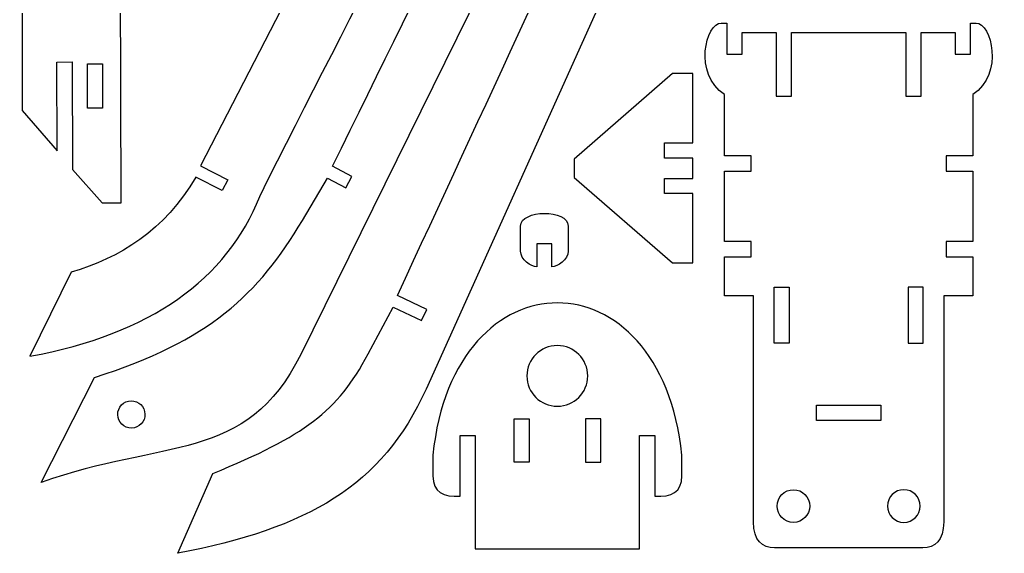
# Model space of a CAD drawing. Header units: centimetres. Extents: x -1114 to 521, y 121 to 1043.
# Drawn here: x -669.6 to -279.9, y 431.7 to 643.2 of the extents above; entities that cross this region are included whole.
import ezdxf

# ---------------------------------------------------------------- set-up
doc = ezdxf.new("R2010")
doc.units = ezdxf.units.CM
doc.header["$MEASUREMENT"] = 0
doc.layers.add('Camada 1', color=3, linetype='Continuous')

msp = doc.modelspace()

# ---------------------------------------------------------------- linework, layer by layer
at = {"layer": 'Camada 1', "lineweight": 25}
for points, knots in [([(-345.5, 1029.82), (-344.19, 1031.19), (-342.43, 1031.97), (-340.39, 1031.97), (-340.39, 1031.97), (-336.43, 1031.97), (-333.23, 1028.77), (-333.23, 1024.81), (-333.23, 1024.81), (-333.23, 1020.86), (-336.43, 1017.66), (-340.39, 1017.66), (-340.39, 1017.66), (-340.39, 1017.66), (-340.39, 1017.66), (-340.39, 1017.66), (-340.39, 1017.66), (-342.49, 1017.66), (-344.39, 1018.57), (-345.7, 1020.02), (-345.7, 1020.02), (-422.46, 872.44), (-498.68, 723.2), (-574.65, 573.18), (-574.65, 573.18), (-587.55, 540.35), (-617.94, 518.53), (-665.59, 509.84), (-665.59, 509.84), (-665.59, 509.84), (-649.24, 543.12), (-649.24, 543.12), (-649.24, 543.12), (-630.3, 548.71), (-612.14, 559.59), (-599.91, 580.82), (-599.91, 580.82), (-599.91, 580.82), (-589.46, 575.46), (-589.46, 575.46), (-589.46, 575.46), (-589.46, 575.46), (-587.27, 579.72), (-587.27, 579.72), (-587.27, 579.72), (-587.27, 579.72), (-598.05, 585.25), (-598.05, 585.25), (-598.05, 585.25), (-598.05, 585.25), (-375.48, 1017.05), (-375.48, 1017.05), (-375.48, 1017.05), (-375.48, 1017.05), (-366.53, 1012.46), (-366.53, 1012.46), (-366.53, 1012.46), (-366.53, 1012.46), (-364.34, 1016.72), (-364.34, 1016.72), (-364.34, 1016.72), (-364.34, 1016.72), (-373.57, 1021.45), (-373.57, 1021.45), (-373.57, 1021.45), (-369.5, 1027.66), (-364.41, 1030.56), (-358.12, 1029.22), (-358.12, 1029.22), (-359.76, 1030.53), (-360.81, 1032.55), (-360.81, 1034.82), (-360.81, 1034.82), (-360.81, 1038.77), (-357.61, 1041.97), (-353.66, 1041.97), (-353.66, 1041.97), (-349.71, 1041.97), (-346.5, 1038.77), (-346.5, 1034.82), (-346.5, 1034.82), (-346.5, 1034.82), (-346.5, 1034.82), (-346.5, 1034.82), (-346.5, 1034.82), (-346.5, 1034.82), (-346.5, 1034.81), (-346.5, 1034.81), (-346.5, 1034.81), (-346.5, 1034.81), (-346.5, 1034.81), (-346.5, 1034.81), (-346.5, 1034.81), (-346.5, 1033.65), (-346.78, 1032.54), (-347.28, 1031.57), (-347.28, 1031.57), (-347.28, 1031.57), (-345.5, 1029.82), (-345.5, 1029.82)], [0, 0, 0, 0, 0.038462, 0.038462, 0.038462, 0.038462, 0.076923, 0.076923, 0.076923, 0.076923, 0.115385, 0.115385, 0.115385, 0.115385, 0.153846, 0.153846, 0.153846, 0.153846, 0.192308, 0.192308, 0.192308, 0.192308, 0.230769, 0.230769, 0.230769, 0.230769, 0.269231, 0.269231, 0.269231, 0.269231, 0.307692, 0.307692, 0.307692, 0.307692, 0.346154, 0.346154, 0.346154, 0.346154, 0.384615, 0.384615, 0.384615, 0.384615, 0.423077, 0.423077, 0.423077, 0.423077, 0.461538, 0.461538, 0.461538, 0.461538, 0.5, 0.5, 0.5, 0.5, 0.538462, 0.538462, 0.538462, 0.538462, 0.576923, 0.576923, 0.576923, 0.576923, 0.615385, 0.615385, 0.615385, 0.615385, 0.653846, 0.653846, 0.653846, 0.653846, 0.692308, 0.692308, 0.692308, 0.692308, 0.730769, 0.730769, 0.730769, 0.730769, 0.769231, 0.769231, 0.769231, 0.769231, 0.807692, 0.807692, 0.807692, 0.807692, 0.846154, 0.846154, 0.846154, 0.846154, 0.884615, 0.884615, 0.884615, 0.884615, 0.923077, 0.923077, 0.923077, 0.923077, 1, 1, 1, 1]), ([(-328.24, 1024.81), (-328.24, 1024.81), (-320.03, 1020.5), (-320.03, 1020.5), (-320.03, 1020.5), (-320.03, 1020.5), (-322.45, 1015.91), (-322.45, 1015.91), (-322.45, 1015.91), (-322.45, 1015.91), (-330.36, 1020.07), (-330.36, 1020.07), (-330.36, 1020.07), (-408.12, 868.45), (-470.52, 738.23), (-545.79, 585.1), (-545.79, 585.1), (-545.79, 585.1), (-538.15, 581.08), (-538.15, 581.08), (-538.15, 581.08), (-538.15, 581.08), (-540.56, 576.49), (-540.56, 576.49), (-540.56, 576.49), (-540.56, 576.49), (-547.86, 580.32), (-547.86, 580.32), (-547.86, 580.32), (-547.86, 580.32), (-557.74, 563.66), (-557.74, 563.66), (-557.74, 563.66), (-575.11, 534.36), (-594.54, 515.83), (-640, 501.44), (-640, 501.44), (-640, 501.44), (-661.1, 459.79), (-661.1, 459.79), (-661.1, 459.79), (-612.99, 477.22), (-579.8, 467.09), (-558.37, 510.58), (-558.37, 510.58), (-558.37, 510.58), (-311.35, 1011.96), (-311.35, 1011.96), (-311.35, 1011.96), (-308.77, 1017.2), (-308.7, 1021.53), (-313.81, 1025.02), (-313.81, 1025.02), (-313.81, 1025.02), (-324.36, 1031.98), (-324.36, 1031.98), (-324.36, 1031.98), (-324.36, 1031.98), (-328.24, 1024.81), (-328.24, 1024.81)], [0, 0, 0, 0, 0.0625, 0.0625, 0.0625, 0.0625, 0.125, 0.125, 0.125, 0.125, 0.1875, 0.1875, 0.1875, 0.1875, 0.25, 0.25, 0.25, 0.25, 0.3125, 0.3125, 0.3125, 0.3125, 0.375, 0.375, 0.375, 0.375, 0.4375, 0.4375, 0.4375, 0.4375, 0.5, 0.5, 0.5, 0.5, 0.5625, 0.5625, 0.5625, 0.5625, 0.625, 0.625, 0.625, 0.625, 0.6875, 0.6875, 0.6875, 0.6875, 0.75, 0.75, 0.75, 0.75, 0.8125, 0.8125, 0.8125, 0.8125, 0.875, 0.875, 0.875, 0.875, 1, 1, 1, 1]), ([(-634.84, 997.62), (-634.84, 997.62), (-634.78, 972.01), (-634.78, 972.01), (-634.78, 972.01), (-634.78, 972.01), (-629.27, 972.03), (-629.27, 972.03), (-629.27, 972.03), (-629.27, 972.03), (-629.23, 956.19), (-629.23, 956.19), (-629.23, 956.19), (-629.23, 956.19), (-636.12, 956.17), (-636.12, 956.17), (-636.12, 956.17), (-636.12, 956.17), (-636.14, 966.68), (-636.14, 966.68), (-636.14, 966.68), (-636.14, 966.68), (-642.14, 966.67), (-642.14, 966.67), (-642.14, 966.67), (-642.14, 966.67), (-642.1, 948.74), (-642.1, 948.74), (-642.1, 948.74), (-642.1, 948.74), (-653.5, 943.54), (-653.5, 943.54), (-653.5, 943.54), (-653.5, 943.54), (-652.78, 658.04), (-652.78, 658.04), (-652.78, 658.04), (-652.78, 658.04), (-629.72, 658.1), (-629.72, 658.1), (-629.72, 658.1), (-629.72, 658.1), (-629.5, 570.63), (-629.5, 570.63), (-629.5, 570.63), (-629.5, 570.63), (-637, 570.61), (-637, 570.61), (-637, 570.61), (-637, 570.61), (-648.78, 583.8), (-648.78, 583.8), (-648.78, 583.8), (-648.78, 583.8), (-648.89, 626.41), (-648.89, 626.41), (-648.89, 626.41), (-648.89, 626.41), (-654.89, 626.4), (-654.89, 626.4), (-654.89, 626.4), (-654.89, 626.4), (-654.8, 591.18), (-654.8, 591.18), (-654.8, 591.18), (-654.8, 591.18), (-668.69, 607.24), (-668.69, 607.24), (-668.69, 607.24), (-668.69, 607.24), (-668.15, 944.25), (-668.15, 944.25), (-668.15, 944.25), (-669.64, 975.77), (-647.68, 983), (-634.84, 997.62)], [0, 0, 0, 0, 0.05, 0.05, 0.05, 0.05, 0.1, 0.1, 0.1, 0.1, 0.15, 0.15, 0.15, 0.15, 0.2, 0.2, 0.2, 0.2, 0.25, 0.25, 0.25, 0.25, 0.3, 0.3, 0.3, 0.3, 0.35, 0.35, 0.35, 0.35, 0.4, 0.4, 0.4, 0.4, 0.45, 0.45, 0.45, 0.45, 0.5, 0.5, 0.5, 0.5, 0.55, 0.55, 0.55, 0.55, 0.6, 0.6, 0.6, 0.6, 0.65, 0.65, 0.65, 0.65, 0.7, 0.7, 0.7, 0.7, 0.75, 0.75, 0.75, 0.75, 0.8, 0.8, 0.8, 0.8, 0.85, 0.85, 0.85, 0.85, 0.9, 0.9, 0.9, 0.9, 1, 1, 1, 1]), ([(-315.11, 979.52), (-315.11, 979.52), (-307.1, 975.71), (-307.1, 975.71), (-307.1, 975.71), (-307.1, 975.71), (-309.22, 971.27), (-309.22, 971.27), (-309.22, 971.27), (-309.22, 971.27), (-316.94, 974.94), (-316.94, 974.94), (-316.94, 974.94), (-383.87, 827.76), (-452.16, 680.89), (-520.09, 533.93), (-520.09, 533.93), (-520.09, 533.93), (-508.5, 528.41), (-508.5, 528.41), (-508.5, 528.41), (-508.5, 528.41), (-510.61, 523.97), (-510.61, 523.97), (-510.61, 523.97), (-510.61, 523.97), (-521.87, 529.33), (-521.87, 529.33), (-521.87, 529.33), (-521.87, 529.33), (-531.72, 510.76), (-531.72, 510.76), (-531.72, 510.76), (-543.97, 487.66), (-556.66, 478.44), (-593.25, 463.35), (-593.25, 463.35), (-593.25, 463.35), (-607.09, 431.75), (-607.09, 431.75), (-607.09, 431.75), (-555.58, 441.7), (-526.17, 458.23), (-508.8, 496.84), (-508.8, 496.84), (-508.8, 496.84), (-296.95, 967.58), (-296.95, 967.58), (-296.95, 967.58), (-294.68, 972.63), (-295.6, 976.39), (-300.58, 979.51), (-300.58, 979.51), (-300.58, 979.51), (-311.92, 986.23), (-311.92, 986.23), (-311.92, 986.23), (-311.92, 986.23), (-315.11, 979.52), (-315.11, 979.52)], [0, 0, 0, 0, 0.0625, 0.0625, 0.0625, 0.0625, 0.125, 0.125, 0.125, 0.125, 0.1875, 0.1875, 0.1875, 0.1875, 0.25, 0.25, 0.25, 0.25, 0.3125, 0.3125, 0.3125, 0.3125, 0.375, 0.375, 0.375, 0.375, 0.4375, 0.4375, 0.4375, 0.4375, 0.5, 0.5, 0.5, 0.5, 0.5625, 0.5625, 0.5625, 0.5625, 0.625, 0.625, 0.625, 0.625, 0.6875, 0.6875, 0.6875, 0.6875, 0.75, 0.75, 0.75, 0.75, 0.8125, 0.8125, 0.8125, 0.8125, 0.875, 0.875, 0.875, 0.875, 1, 1, 1, 1]), ([(-312.15, 433.94), (-307.36, 433.94), (-303.88, 436.65), (-303.88, 444.28), (-303.88, 444.28), (-303.88, 444.28), (-303.88, 533.77), (-303.88, 533.77), (-303.88, 533.77), (-303.88, 533.77), (-292.37, 533.77), (-292.37, 533.77), (-292.37, 533.77), (-292.37, 533.77), (-292.37, 549.26), (-292.37, 549.26), (-292.37, 549.26), (-292.37, 549.26), (-302.9, 549.26), (-302.9, 549.26), (-302.9, 549.26), (-302.9, 549.26), (-302.9, 555.26), (-302.9, 555.26), (-302.9, 555.26), (-302.9, 555.26), (-292.37, 555.26), (-292.37, 555.26), (-292.37, 555.26), (-292.37, 555.26), (-292.37, 583.21), (-292.37, 583.21), (-292.37, 583.21), (-292.37, 583.21), (-302.9, 583.21), (-302.9, 583.21), (-302.9, 583.21), (-302.9, 583.21), (-302.9, 589.21), (-302.9, 589.21), (-302.9, 589.21), (-302.9, 589.21), (-292.37, 589.21), (-292.37, 589.21), (-292.37, 589.21), (-292.37, 589.21), (-292.37, 613.46), (-292.37, 613.46), (-292.37, 613.46), (-279.89, 621.82), (-285.05, 641.83), (-291.04, 641.84), (-291.04, 641.84), (-291.04, 641.84), (-293.3, 641.84), (-293.3, 641.84), (-293.3, 641.84), (-293.3, 641.84), (-293.3, 629.51), (-293.3, 629.51), (-293.3, 629.51), (-293.3, 629.51), (-299.3, 629.51), (-299.3, 629.51), (-299.3, 629.51), (-299.3, 629.51), (-299.3, 638.14), (-299.3, 638.14), (-299.3, 638.14), (-299.3, 638.14), (-312.84, 638.14), (-312.84, 638.14), (-312.84, 638.14), (-312.84, 638.14), (-312.84, 612.81), (-312.84, 612.81), (-312.84, 612.81), (-312.84, 612.81), (-318.84, 612.81), (-318.84, 612.81), (-318.84, 612.81), (-318.84, 612.81), (-318.84, 638.14), (-318.84, 638.14), (-318.84, 638.14), (-318.84, 638.14), (-364.17, 638.14), (-364.17, 638.14), (-364.17, 638.14), (-364.17, 638.14), (-364.17, 612.81), (-364.17, 612.81), (-364.17, 612.81), (-364.17, 612.81), (-370.17, 612.81), (-370.17, 612.81), (-370.17, 612.81), (-370.17, 612.81), (-370.17, 638.14), (-370.17, 638.14), (-370.17, 638.14), (-370.17, 638.14), (-383.71, 638.14), (-383.71, 638.14), (-383.71, 638.14), (-383.71, 638.14), (-383.71, 629.51), (-383.71, 629.51), (-383.71, 629.51), (-383.71, 629.51), (-389.71, 629.51), (-389.71, 629.51), (-389.71, 629.51), (-389.71, 629.51), (-389.71, 641.84), (-389.71, 641.84), (-389.71, 641.84), (-389.71, 641.84), (-391.97, 641.84), (-391.97, 641.84), (-391.97, 641.84), (-397.96, 641.83), (-403.13, 621.82), (-390.65, 613.46), (-390.65, 613.46), (-390.65, 613.46), (-390.65, 589.21), (-390.65, 589.21), (-390.65, 589.21), (-390.65, 589.21), (-380.11, 589.21), (-380.11, 589.21), (-380.11, 589.21), (-380.11, 589.21), (-380.11, 583.21), (-380.11, 583.21), (-380.11, 583.21), (-380.11, 583.21), (-390.65, 583.21), (-390.65, 583.21), (-390.65, 583.21), (-390.65, 583.21), (-390.65, 555.26), (-390.65, 555.26), (-390.65, 555.26), (-390.65, 555.26), (-380.11, 555.26), (-380.11, 555.26), (-380.11, 555.26), (-380.11, 555.26), (-380.11, 549.26), (-380.11, 549.26), (-380.11, 549.26), (-380.11, 549.26), (-390.65, 549.26), (-390.65, 549.26), (-390.65, 549.26), (-390.65, 549.26), (-390.65, 533.77), (-390.65, 533.77), (-390.65, 533.77), (-390.65, 533.77), (-379.14, 533.77), (-379.14, 533.77), (-379.14, 533.77), (-379.14, 533.77), (-379.14, 444.28), (-379.14, 444.28), (-379.14, 444.28), (-379.14, 436.65), (-375.66, 433.94), (-370.86, 433.94), (-370.86, 433.94), (-370.86, 433.94), (-312.15, 433.94), (-312.15, 433.94)], [0, 0, 0, 0, 0.022222, 0.022222, 0.022222, 0.022222, 0.044444, 0.044444, 0.044444, 0.044444, 0.066667, 0.066667, 0.066667, 0.066667, 0.088889, 0.088889, 0.088889, 0.088889, 0.111111, 0.111111, 0.111111, 0.111111, 0.133333, 0.133333, 0.133333, 0.133333, 0.155556, 0.155556, 0.155556, 0.155556, 0.177778, 0.177778, 0.177778, 0.177778, 0.2, 0.2, 0.2, 0.2, 0.222222, 0.222222, 0.222222, 0.222222, 0.244444, 0.244444, 0.244444, 0.244444, 0.266667, 0.266667, 0.266667, 0.266667, 0.288889, 0.288889, 0.288889, 0.288889, 0.311111, 0.311111, 0.311111, 0.311111, 0.333333, 0.333333, 0.333333, 0.333333, 0.355556, 0.355556, 0.355556, 0.355556, 0.377778, 0.377778, 0.377778, 0.377778, 0.4, 0.4, 0.4, 0.4, 0.422222, 0.422222, 0.422222, 0.422222, 0.444444, 0.444444, 0.444444, 0.444444, 0.466667, 0.466667, 0.466667, 0.466667, 0.488889, 0.488889, 0.488889, 0.488889, 0.511111, 0.511111, 0.511111, 0.511111, 0.533333, 0.533333, 0.533333, 0.533333, 0.555556, 0.555556, 0.555556, 0.555556, 0.577778, 0.577778, 0.577778, 0.577778, 0.6, 0.6, 0.6, 0.6, 0.622222, 0.622222, 0.622222, 0.622222, 0.644444, 0.644444, 0.644444, 0.644444, 0.666667, 0.666667, 0.666667, 0.666667, 0.688889, 0.688889, 0.688889, 0.688889, 0.711111, 0.711111, 0.711111, 0.711111, 0.733333, 0.733333, 0.733333, 0.733333, 0.755556, 0.755556, 0.755556, 0.755556, 0.777778, 0.777778, 0.777778, 0.777778, 0.8, 0.8, 0.8, 0.8, 0.822222, 0.822222, 0.822222, 0.822222, 0.844444, 0.844444, 0.844444, 0.844444, 0.866667, 0.866667, 0.866667, 0.866667, 0.888889, 0.888889, 0.888889, 0.888889, 0.911111, 0.911111, 0.911111, 0.911111, 0.933333, 0.933333, 0.933333, 0.933333, 0.955556, 0.955556, 0.955556, 0.955556, 1, 1, 1, 1]), ([(-636.8, 608.09), (-636.8, 608.09), (-636.84, 625.64), (-636.84, 625.64), (-636.84, 625.64), (-636.84, 625.64), (-642.79, 625.63), (-642.79, 625.63), (-642.79, 625.63), (-642.79, 625.63), (-642.75, 608.07), (-642.75, 608.07), (-642.75, 608.07), (-642.75, 608.07), (-636.8, 608.09), (-636.8, 608.09)], [0, 0, 0, 0, 0.2, 0.2, 0.2, 0.2, 0.4, 0.4, 0.4, 0.4, 0.6, 0.6, 0.6, 0.6, 1, 1, 1, 1]), ([(-403.16, 580.27), (-403.16, 580.27), (-414.35, 580.27), (-414.35, 580.27), (-414.35, 580.27), (-414.35, 580.27), (-414.35, 574.27), (-414.35, 574.27), (-414.35, 574.27), (-414.35, 574.27), (-403.16, 574.27), (-403.16, 574.27), (-403.16, 574.27), (-403.16, 574.27), (-403.16, 546.81), (-403.16, 546.81), (-403.16, 546.81), (-403.16, 546.81), (-411.18, 546.81), (-411.18, 546.81), (-411.18, 546.81), (-411.18, 546.81), (-450.17, 580.63), (-450.17, 580.63), (-450.17, 580.63), (-450.17, 580.63), (-450.17, 587.97), (-450.17, 587.97), (-450.17, 587.97), (-450.17, 587.97), (-411.18, 621.78), (-411.18, 621.78), (-411.18, 621.78), (-411.18, 621.78), (-403.16, 621.78), (-403.16, 621.78), (-403.16, 621.78), (-403.16, 621.78), (-403.16, 594.33), (-403.16, 594.33), (-403.16, 594.33), (-403.16, 594.33), (-414.35, 594.33), (-414.35, 594.33), (-414.35, 594.33), (-414.35, 594.33), (-414.35, 588.33), (-414.35, 588.33), (-414.35, 588.33), (-414.35, 588.33), (-403.16, 588.33), (-403.16, 588.33), (-403.16, 588.33), (-403.16, 588.33), (-403.16, 580.27), (-403.16, 580.27)], [0, 0, 0, 0, 0.066667, 0.066667, 0.066667, 0.066667, 0.133333, 0.133333, 0.133333, 0.133333, 0.2, 0.2, 0.2, 0.2, 0.266667, 0.266667, 0.266667, 0.266667, 0.333333, 0.333333, 0.333333, 0.333333, 0.4, 0.4, 0.4, 0.4, 0.466667, 0.466667, 0.466667, 0.466667, 0.533333, 0.533333, 0.533333, 0.533333, 0.6, 0.6, 0.6, 0.6, 0.666667, 0.666667, 0.666667, 0.666667, 0.733333, 0.733333, 0.733333, 0.733333, 0.8, 0.8, 0.8, 0.8, 0.866667, 0.866667, 0.866667, 0.866667, 1, 1, 1, 1]), ([(-458.96, 545.22), (-456.61, 545.22), (-452.55, 548.17), (-452.55, 551.45), (-452.55, 551.45), (-452.55, 551.45), (-452.55, 561.41), (-452.55, 561.41), (-452.55, 561.41), (-452.55, 568.3), (-471.37, 567.91), (-471.37, 561.41), (-471.37, 561.41), (-471.37, 561.41), (-471.37, 551.45), (-471.37, 551.45), (-471.37, 551.45), (-471.37, 548.17), (-467.32, 545.22), (-464.96, 545.22), (-464.96, 545.22), (-464.96, 545.22), (-464.96, 554.4), (-464.96, 554.4), (-464.96, 554.4), (-464.96, 554.4), (-458.96, 554.4), (-458.96, 554.4), (-458.96, 554.4), (-458.96, 554.4), (-458.96, 545.22), (-458.96, 545.22)], [0, 0, 0, 0, 0.111111, 0.111111, 0.111111, 0.111111, 0.222222, 0.222222, 0.222222, 0.222222, 0.333333, 0.333333, 0.333333, 0.333333, 0.444444, 0.444444, 0.444444, 0.444444, 0.555556, 0.555556, 0.555556, 0.555556, 0.666667, 0.666667, 0.666667, 0.666667, 0.777778, 0.777778, 0.777778, 0.777778, 1, 1, 1, 1]), ([(-371.02, 537.25), (-371.02, 537.25), (-371.02, 515.01), (-371.02, 515.01), (-371.02, 515.01), (-371.02, 515.01), (-365.02, 515.01), (-365.02, 515.01), (-365.02, 515.01), (-365.02, 515.01), (-365.02, 537.25), (-365.02, 537.25), (-365.02, 537.25), (-365.02, 537.25), (-371.02, 537.25), (-371.02, 537.25)], [0, 0, 0, 0, 0.2, 0.2, 0.2, 0.2, 0.4, 0.4, 0.4, 0.4, 0.6, 0.6, 0.6, 0.6, 1, 1, 1, 1]), ([(-312, 537.25), (-312, 537.25), (-312, 515.01), (-312, 515.01), (-312, 515.01), (-312, 515.01), (-317.99, 515.01), (-317.99, 515.01), (-317.99, 515.01), (-317.99, 515.01), (-317.99, 537.25), (-317.99, 537.25), (-317.99, 537.25), (-317.99, 537.25), (-312, 537.25), (-312, 537.25)], [0, 0, 0, 0, 0.2, 0.2, 0.2, 0.2, 0.4, 0.4, 0.4, 0.4, 0.6, 0.6, 0.6, 0.6, 1, 1, 1, 1]), ([(-456.8, 530.95), (-434.22, 530.94), (-411.55, 510.91), (-407.53, 470.62), (-407.53, 470.62), (-407.53, 470.62), (-407.53, 462.45), (-407.53, 462.45), (-407.53, 462.45), (-407.53, 455.94), (-411.62, 453.99), (-418.29, 454.38), (-418.29, 454.38), (-418.29, 454.38), (-418.29, 478.38), (-418.29, 478.38), (-418.29, 478.38), (-418.29, 478.38), (-424.29, 478.38), (-424.29, 478.38), (-424.29, 478.38), (-424.29, 478.38), (-424.29, 433.48), (-424.29, 433.48), (-424.29, 433.48), (-424.29, 433.48), (-489.32, 433.48), (-489.32, 433.48), (-489.32, 433.48), (-489.32, 433.48), (-489.32, 478.38), (-489.32, 478.38), (-489.32, 478.38), (-489.32, 478.38), (-495.32, 478.38), (-495.32, 478.38), (-495.32, 478.38), (-495.32, 478.38), (-495.32, 454.38), (-495.32, 454.38), (-495.32, 454.38), (-501.99, 453.99), (-506.08, 455.94), (-506.08, 462.45), (-506.08, 462.45), (-506.08, 462.45), (-506.08, 470.62), (-506.08, 470.62), (-506.08, 470.62), (-502.05, 510.91), (-479.38, 530.94), (-456.8, 530.95)], [0, 0, 0, 0, 0.071429, 0.071429, 0.071429, 0.071429, 0.142857, 0.142857, 0.142857, 0.142857, 0.214286, 0.214286, 0.214286, 0.214286, 0.285714, 0.285714, 0.285714, 0.285714, 0.357143, 0.357143, 0.357143, 0.357143, 0.428571, 0.428571, 0.428571, 0.428571, 0.5, 0.5, 0.5, 0.5, 0.571429, 0.571429, 0.571429, 0.571429, 0.642857, 0.642857, 0.642857, 0.642857, 0.714286, 0.714286, 0.714286, 0.714286, 0.785714, 0.785714, 0.785714, 0.785714, 0.857143, 0.857143, 0.857143, 0.857143, 1, 1, 1, 1]), ([(-456.82, 514.06), (-450.18, 514.06), (-444.8, 508.67), (-444.8, 502.03), (-444.8, 502.03), (-444.8, 495.39), (-450.18, 490.01), (-456.82, 490.01), (-456.82, 490.01), (-463.47, 490.01), (-468.85, 495.39), (-468.85, 502.03), (-468.85, 502.03), (-468.85, 508.67), (-463.47, 514.06), (-456.82, 514.06)], [0, 0, 0, 0, 0.2, 0.2, 0.2, 0.2, 0.4, 0.4, 0.4, 0.4, 0.6, 0.6, 0.6, 0.6, 1, 1, 1, 1]), ([(-625.54, 492.16), (-628.52, 492.11), (-630.88, 489.65), (-630.82, 486.67), (-630.82, 486.67), (-630.77, 483.7), (-628.31, 481.33), (-625.33, 481.39), (-625.33, 481.39), (-622.36, 481.45), (-619.99, 483.91), (-620.05, 486.88), (-620.05, 486.88), (-620.11, 489.86), (-622.57, 492.22), (-625.54, 492.16)], [0, 0, 0, 0, 0.2, 0.2, 0.2, 0.2, 0.4, 0.4, 0.4, 0.4, 0.6, 0.6, 0.6, 0.6, 1, 1, 1, 1]), ([(-328.75, 484.4), (-328.75, 484.4), (-328.75, 490.4), (-328.75, 490.4), (-328.75, 490.4), (-328.75, 490.4), (-354.27, 490.4), (-354.27, 490.4), (-354.27, 490.4), (-354.27, 490.4), (-354.27, 484.4), (-354.27, 484.4), (-354.27, 484.4), (-354.27, 484.4), (-328.75, 484.4), (-328.75, 484.4)], [0, 0, 0, 0, 0.2, 0.2, 0.2, 0.2, 0.4, 0.4, 0.4, 0.4, 0.6, 0.6, 0.6, 0.6, 1, 1, 1, 1]), ([(-467.98, 467.91), (-467.98, 467.91), (-467.98, 484.99), (-467.98, 484.99), (-467.98, 484.99), (-467.98, 484.99), (-473.97, 484.99), (-473.97, 484.99), (-473.97, 484.99), (-473.97, 484.99), (-473.97, 467.91), (-473.97, 467.91), (-473.97, 467.91), (-473.97, 467.91), (-467.98, 467.91), (-467.98, 467.91)], [0, 0, 0, 0, 0.2, 0.2, 0.2, 0.2, 0.4, 0.4, 0.4, 0.4, 0.6, 0.6, 0.6, 0.6, 1, 1, 1, 1]), ([(-445.63, 467.91), (-445.63, 467.91), (-445.63, 484.99), (-445.63, 484.99), (-445.63, 484.99), (-445.63, 484.99), (-439.63, 484.99), (-439.63, 484.99), (-439.63, 484.99), (-439.63, 484.99), (-439.63, 467.91), (-439.63, 467.91), (-439.63, 467.91), (-439.63, 467.91), (-445.63, 467.91), (-445.63, 467.91)], [0, 0, 0, 0, 0.2, 0.2, 0.2, 0.2, 0.4, 0.4, 0.4, 0.4, 0.6, 0.6, 0.6, 0.6, 1, 1, 1, 1]), ([(-363.36, 456.95), (-366.94, 456.95), (-369.83, 454.05), (-369.83, 450.48), (-369.83, 450.48), (-369.83, 446.91), (-366.94, 444.01), (-363.36, 444.01), (-363.36, 444.01), (-359.79, 444.01), (-356.9, 446.91), (-356.9, 450.48), (-356.9, 450.48), (-356.9, 454.05), (-359.79, 456.95), (-363.36, 456.95)], [0, 0, 0, 0, 0.2, 0.2, 0.2, 0.2, 0.4, 0.4, 0.4, 0.4, 0.6, 0.6, 0.6, 0.6, 1, 1, 1, 1]), ([(-319.65, 456.95), (-316.08, 456.95), (-313.18, 454.05), (-313.18, 450.48), (-313.18, 450.48), (-313.18, 446.91), (-316.08, 444.01), (-319.65, 444.01), (-319.65, 444.01), (-323.22, 444.01), (-326.12, 446.91), (-326.12, 450.48), (-326.12, 450.48), (-326.12, 454.05), (-323.22, 456.95), (-319.65, 456.95)], [0, 0, 0, 0, 0.2, 0.2, 0.2, 0.2, 0.4, 0.4, 0.4, 0.4, 0.6, 0.6, 0.6, 0.6, 1, 1, 1, 1])]:
    msp.add_open_spline(points, degree=3, knots=knots, dxfattribs=at)

doc.saveas('drawing.dxf')
